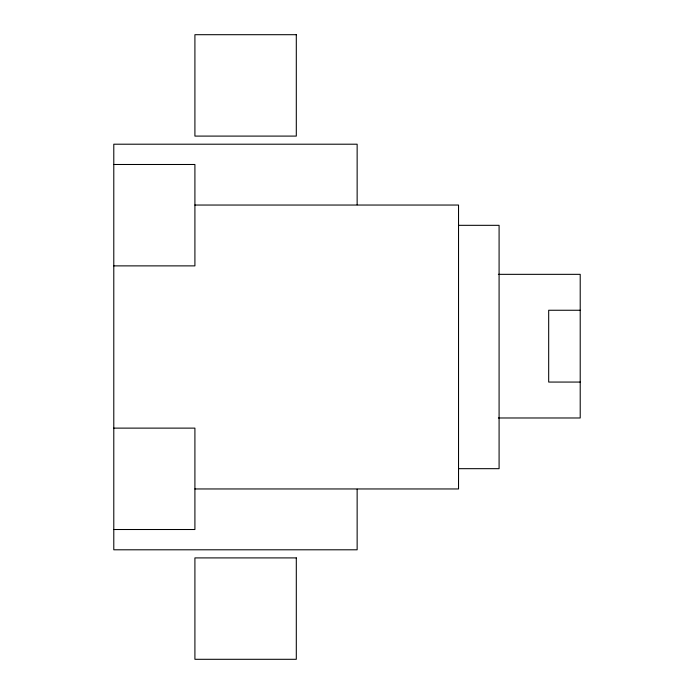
<?xml version="1.0" encoding="UTF-8"?>
<svg xmlns="http://www.w3.org/2000/svg" width="694" height="694" viewBox="0 0 694 694"><rect width="100%" height="100%" fill="white"/><g stroke="black" fill="none" stroke-linecap="round" stroke-linejoin="round"><path stroke-width="1.04" d="M113.79 164.487L194.91 164.487L194.91 265.88L113.79 265.88M194.91 205.042L458.534 205.042L458.534 488.958L194.91 488.958M458.534 225.324L499.09 225.324L499.09 468.676L458.534 468.676M498.379 274.338L580.21 274.338L580.21 417.979L498.379 417.979M580.21 310.253L548.685 310.253L548.685 382.064L580.21 382.064M113.79 428.12L194.91 428.12L194.91 529.513L113.79 529.513M357.141 204.773L357.141 144.205L113.79 144.205L113.79 549.795L357.141 549.795L357.141 489.227M296.303 34.7L194.91 34.7L194.91 136.093L296.303 136.093L296.303 34.7M296.303 557.907L194.91 557.907L194.91 659.3L296.303 659.3L296.303 557.907"/></g></svg>
